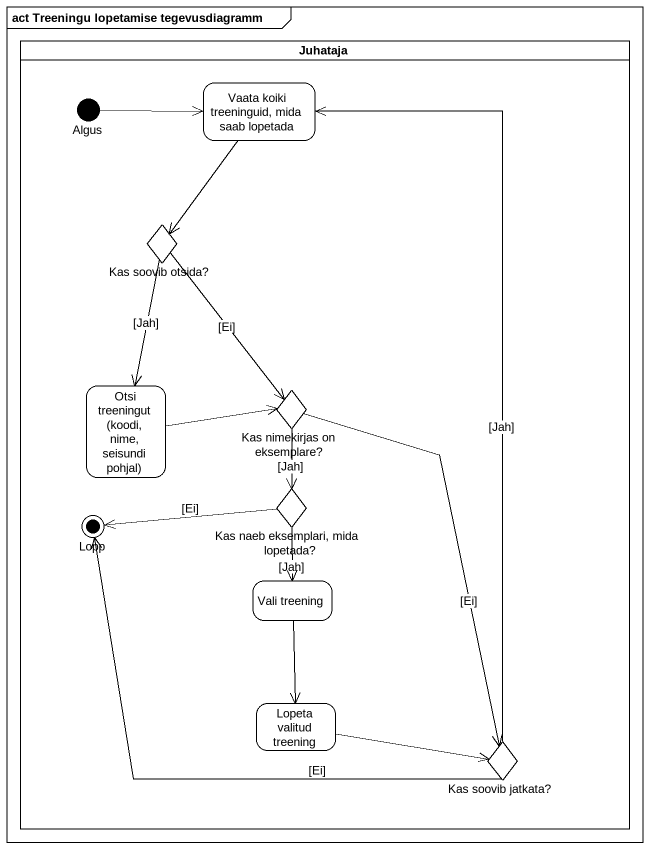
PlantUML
@startuml
mainframe act Treeningu lopetamise tegevusdiagramm
hide empty description
state Juhataja <<partition>> {
  state Algus <<start>>
  state "Vaata koiki treeninguid, mida saab lopetada" as Vaata_koiki_treeninguid
  state "Kas soovib otsida?" as Kas_soovib_otsida <<choice>>
  state "Otsi treeningut (koodi, nime, seisundi pohjal)" as Otsi_treeningut_koodi_nime
  state "Kas nimekirjas on eksemplare?" as Kas_nimekirjas_on_eksemplare <<choice>>
  state Lopp <<end>>
  state "Kas naeb eksemplari, mida lopetada?" as Kas_naeb_eksemplari_mida <<choice>>
  state "Vali treening" as Vali_treening
  state "Lopeta valitud treening" as Lopeta_valitud_treening
  state "Kas soovib jatkata?" as Kas_soovib_jatkata <<choice>>
}
Algus -right-> Vaata_koiki_treeninguid
Vaata_koiki_treeninguid --> Kas_soovib_otsida
Kas_soovib_otsida --> Otsi_treeningut_koodi_nime : [Jah]
Kas_soovib_otsida --> Kas_nimekirjas_on_eksemplare : [Ei]
Otsi_treeningut_koodi_nime -right-> Kas_nimekirjas_on_eksemplare
Kas_nimekirjas_on_eksemplare --> Kas_naeb_eksemplari_mida : [Jah]
Kas_nimekirjas_on_eksemplare --> Kas_soovib_jatkata : [Ei]
Kas_naeb_eksemplari_mida -left-> Lopp : [Ei]
Kas_naeb_eksemplari_mida --> Vali_treening : [Jah]
Vali_treening --> Lopeta_valitud_treening
Lopeta_valitud_treening -right-> Kas_soovib_jatkata
Kas_soovib_jatkata -up-> Vaata_koiki_treeninguid : [Jah]
Kas_soovib_jatkata -left-> Lopp : [Ei]
@enduml
